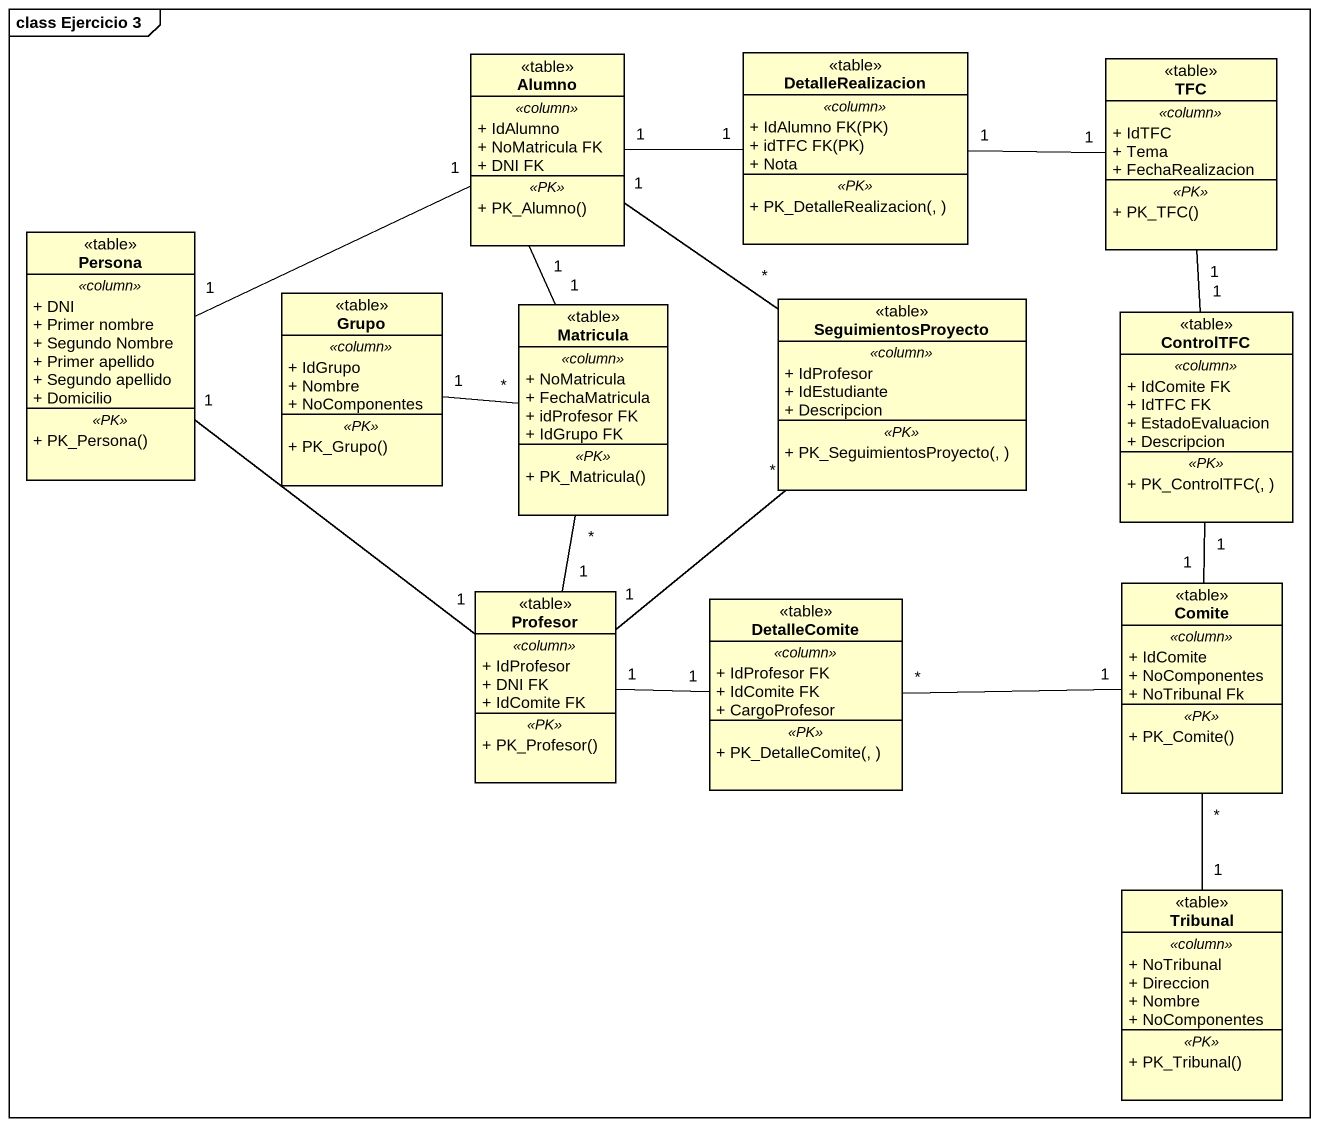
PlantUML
@startuml
mainframe class Ejercicio 3
hide circle
hide empty members
skinparam classAttributeIconSize 0
class Alumno <<table>> {
  .. <<column>> ..
  + IdAlumno
  + NoMatricula FK
  + DNI FK
  .. <<PK>> ..
  + PK_Alumno()
}
class DetalleRealizacion <<table>> {
  .. <<column>> ..
  {field} + IdAlumno FK(PK)
  {field} + idTFC FK(PK)
  + Nota
  .. <<PK>> ..
  + PK_DetalleRealizacion(, )
}
class TFC <<table>> {
  .. <<column>> ..
  + IdTFC
  + Tema
  + FechaRealizacion
  .. <<PK>> ..
  + PK_TFC()
}
class Persona <<table>> {
  .. <<column>> ..
  + DNI
  + Primer nombre
  + Segundo Nombre
  + Primer apellido
  + Segundo apellido
  + Domicilio
  .. <<PK>> ..
  + PK_Persona()
}
class Grupo <<table>> {
  .. <<column>> ..
  + IdGrupo
  + Nombre
  + NoComponentes
  .. <<PK>> ..
  + PK_Grupo()
}
class Matricula <<table>> {
  .. <<column>> ..
  + NoMatricula
  + FechaMatricula
  + idProfesor FK
  + IdGrupo FK
  .. <<PK>> ..
  + PK_Matricula()
}
class SeguimientosProyecto <<table>> {
  .. <<column>> ..
  + IdProfesor
  + IdEstudiante
  + Descripcion
  .. <<PK>> ..
  + PK_SeguimientosProyecto(, )
}
class ControlTFC <<table>> {
  .. <<column>> ..
  + IdComite FK
  + IdTFC FK
  + EstadoEvaluacion
  + Descripcion
  .. <<PK>> ..
  + PK_ControlTFC(, )
}
class Comite <<table>> {
  .. <<column>> ..
  + IdComite
  + NoComponentes
  + NoTribunal Fk
  .. <<PK>> ..
  + PK_Comite()
}
class Profesor <<table>> {
  .. <<column>> ..
  + IdProfesor
  + DNI FK
  + IdComite FK
  .. <<PK>> ..
  + PK_Profesor()
}
class DetalleComite <<table>> {
  .. <<column>> ..
  + IdProfesor FK
  + IdComite FK
  + CargoProfesor
  .. <<PK>> ..
  + PK_DetalleComite(, )
}
class Tribunal <<table>> {
  .. <<column>> ..
  + NoTribunal
  + Direccion
  + Nombre
  + NoComponentes
  .. <<PK>> ..
  + PK_Tribunal()
}
Alumno "1" -right- "1" DetalleRealizacion
Alumno "1" -- "1" Matricula
TFC "1" -left- "1" DetalleRealizacion
TFC "1" -- "1" ControlTFC
Persona "1" -right- "1" Alumno
Persona "1" -- "1" Profesor
Grupo "1" -right- "*" Matricula
SeguimientosProyecto "*" -up- "1" Alumno
ControlTFC "1" -- "1" Comite
Profesor "1" -up- "*" Matricula
Profesor "1" -up- "*" SeguimientosProyecto
Profesor "1" -right- "1" DetalleComite
DetalleComite "*" -right- "1" Comite
Tribunal "1" -up- "*" Comite
@enduml
